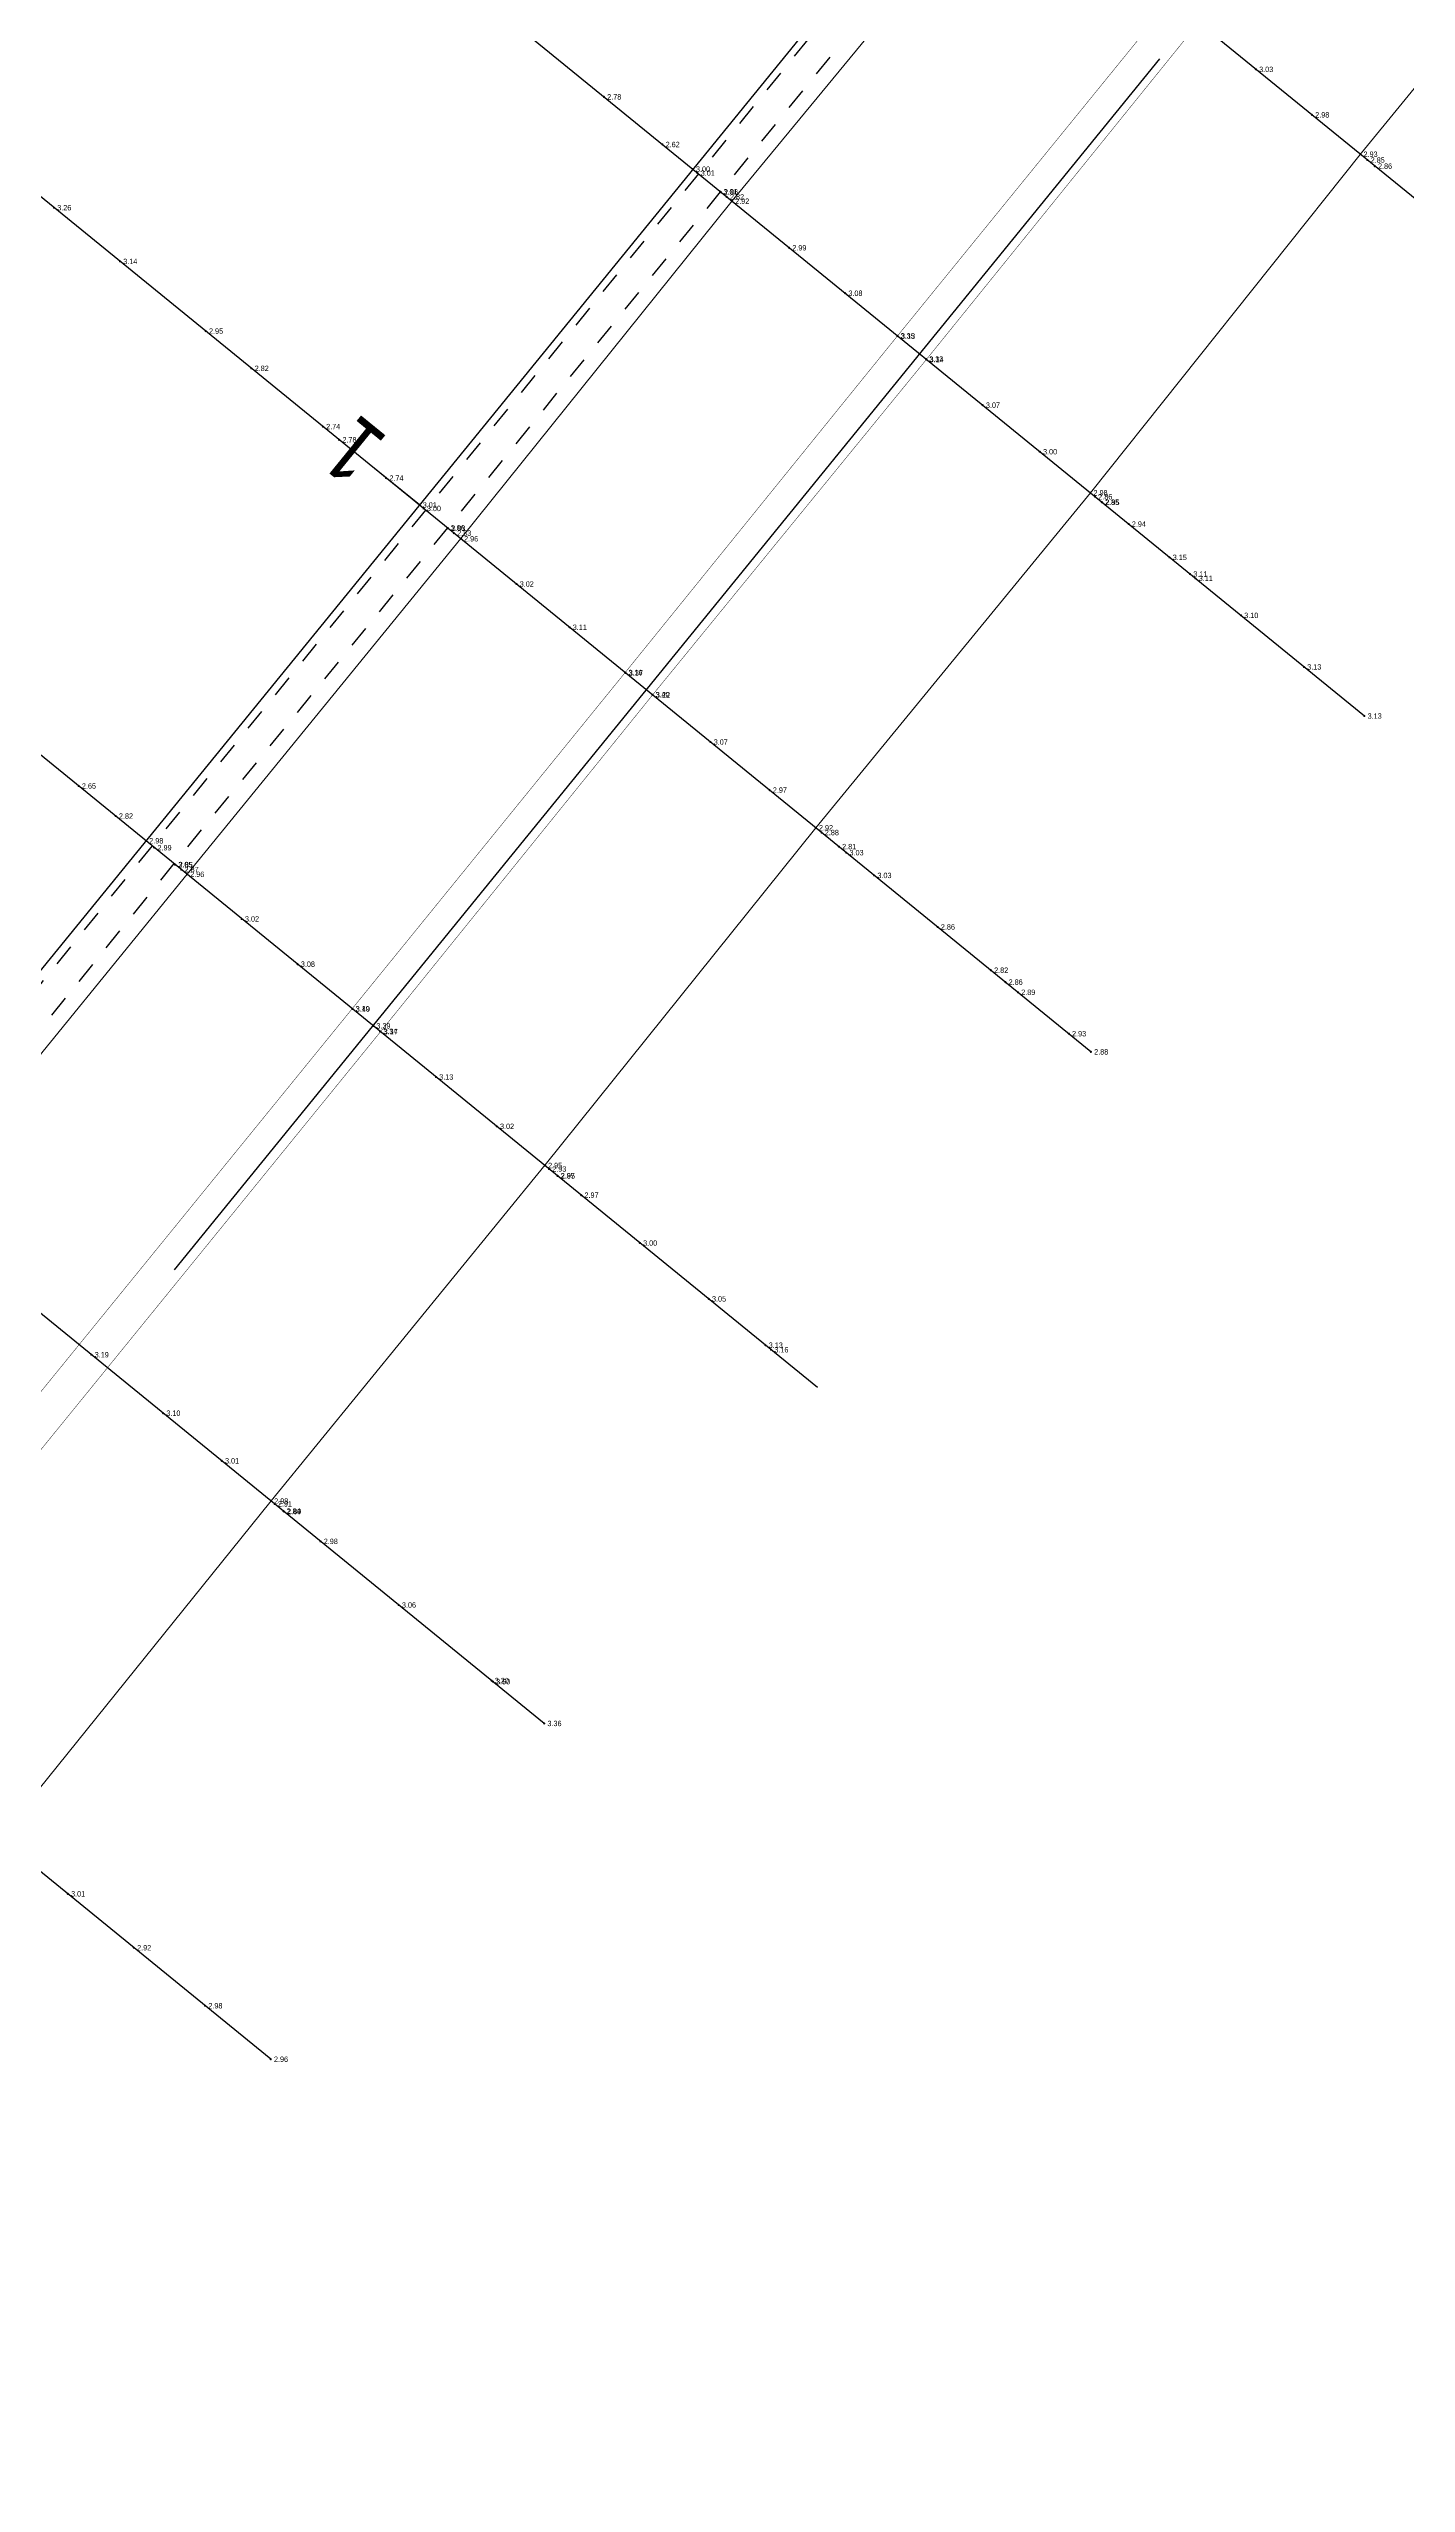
# Model space of a CAD drawing. Header units: metres. Extents: x 570700 to 571606, y 785277 to 786024.
# Drawn here: x 571132.4 to 571195.1, y 785757.1 to 785869.5 of the extents above; entities that cross this region are included whole.
import ezdxf
from ezdxf.enums import TextEntityAlignment as Align

# ---------------------------------------------------------------- set-up
doc = ezdxf.new("R2010")
doc.units = ezdxf.units.M
doc.linetypes.add('X37', pattern=[13, 5, -8])
doc.linetypes.add('X6', pattern=[2, 1, -1])
doc.layers.get('0').update_dxf_attribs({"linetype": 'CONTINUOUS'})
for name, color, linetype in [('DLSS', 4, 'CONTINUOUS'), ('dmx', 7, 'CONTINUOUS'), ('GCD-散点', 1, 'CONTINUOUS'), ('JMD', 6, 'CONTINUOUS'), ('桩号_D3', 2, 'CONTINUOUS'), ('道路中线_D3', 7, 'CONTINUOUS')]:
    doc.layers.add(name, color=color, linetype=linetype)
doc.styles.add('EICAD', font='arial.ttf', dxfattribs={"width": 0.8, "height": 2})
doc.linetypes.add('444', pattern='A,4.5,[145,Aaa.SHX,S=1,R=0,X=0,Y=1],4.5,-0.5,[146,Aaa.SHX,S=1,R=0,X=0,Y=0],-0.5', length=10)

# ---------------------------------------------------------------- blocks, each defined once
blk = doc.blocks.new('GC200')
at = {"linetype": 'Continuous', "const_width": 0.2, "flags": 128}
blk.add_lwpolyline([(-0.1, 0, 1), (0.1, 0, 1)], format="xyb", close=True, dxfattribs=at)

msp = doc.modelspace()

# ---------------------------------------------------------------- linework, layer by layer
at = {"layer": 'DLSS', "linetype": 'Continuous', "lineweight": 13, "elevation": 3.03, "flags": 128}
msp.add_lwpolyline([(571088.35, 785769.53), (571100.99, 785784.86), (571113.42, 785800.49), (571126.2, 785815.87), (571138.84, 785831.4), (571151.48, 785846.9), (571164.01, 785862.49), (571176.73, 785877.92), (571189.29, 785893.46), (571201.9, 785908.99), (571214.49, 785924.54), (571227.07, 785940.08), (571239.63, 785955.65), (571264.87, 785986.69)], dxfattribs=at)
at = {"layer": 'DLSS', "linetype": 'X37', "const_width": 0.02, "flags": 128}
for points, elevation in [([(571272.23, 785980.69), (571234.73, 785933.85), (571222.17, 785918.29), (571209.45, 785902.87), (571196.88, 785887.3), (571171.64, 785856.25), (571159.07, 785840.71), (571146.47, 785825.19), (571121.23, 785794.14), (571108.58, 785778.7), (571096.56, 785763.72)], 3.11), ([(571097.88, 785762.8), (571109.96, 785777.59), (571122.55, 785793.08), (571147.78, 785824.13), (571160.34, 785839.68), (571172.95, 785855.13), (571198.12, 785886.28), (571210.8, 785901.74), (571223.42, 785917.26), (571236.03, 785932.8), (571273.95, 785979.29)], 3.19)]:
    msp.add_lwpolyline(points, dxfattribs=dict(at, elevation=elevation))
at = {"layer": 'DLSS', "linetype": 'Continuous', "lineweight": 0, "elevation": 3.09, "flags": 128}
msp.add_lwpolyline([(571106.02, 785757.07), (571117.57, 785771.47), (571130.15, 785786.86), (571142.72, 785802.45), (571155.38, 785817.97), (571167.87, 785833.54), (571180.56, 785849.01), (571193.08, 785864.71), (571205.67, 785880.11), (571218.4, 785895.62), (571230.94, 785911.22), (571243.64, 785926.6), (571256.12, 785942.17), (571281.22, 785973.27)], dxfattribs=at)
at = {"layer": 'DLSS', "linetype": 'X6', "elevation": 3.03, "flags": 128}
for points in [[(571238.15, 785956.86), (571225.5, 785941.36), (571212.93, 785925.8), (571200.24, 785910.34), (571187.72, 785894.74), (571175.08, 785879.26), (571162.45, 785863.74), (571149.86, 785848.22), (571137.22, 785832.71), (571124.66, 785817.14), (571112.08, 785801.62), (571099.42, 785786.12), (571086.81, 785770.71)], [(571239.16, 785956.04), (571226.51, 785940.54), (571213.94, 785924.98), (571201.25, 785909.52), (571188.73, 785893.92), (571176.09, 785878.44), (571163.46, 785862.92), (571150.87, 785847.4), (571138.23, 785831.89), (571125.67, 785816.32), (571113.09, 785800.8), (571100.43, 785785.3), (571087.82, 785769.89)]]:
    msp.add_lwpolyline(points, dxfattribs=at)
at = {"layer": 'dmx'}
for p, q in [((571205.84, 785854.21), (571151.55, 785898.41)), ((571193.21, 785838.7), (571138.93, 785882.9)), ((571180.58, 785823.19), (571126.3, 785867.39)), ((571167.96, 785807.68), (571113.67, 785851.88)), ((571155.33, 785792.17), (571101.05, 785836.37)), ((571142.7, 785776.66), (571088.42, 785820.86))]:
    msp.add_line(p, q, dxfattribs=at)
at = {"layer": 'JMD', "linetype": '444', "flags": 128}
msp.add_lwpolyline([(571138.26, 785813.12), (571183.77, 785869.06)], dxfattribs=at)
at = {"layer": '桩号_D3', "linetype": 'Continuous'}
msp.add_lwpolyline([(571149.57, 785848.45), (571147.24, 785850.34)], dxfattribs=at)
msp.add_lwpolyline([(571149.57, 785848.45), (571147.24, 785850.34)], dxfattribs=at)
at = {"layer": '道路中线_D3', "color": 4}
for p in [(571263.21, 785988.03), (571212.7, 785925.99)]:
    msp.add_line(p, (571102.58, 785790.74), dxfattribs=at)

# ---------------------------------------------------------------- block references
at = {"layer": 'GCD-散点'}
ref = msp.add_blockref('GC200', (571188.2, 785868.57, 3.03), dxfattribs=dict(at, xscale=0.25, yscale=0.25, zscale=0.25))
ref.add_attrib('height', '3.03', dxfattribs={"height": 0.25, "style": 'EICAD', "width": 0.8}).set_placement((571188.35, 785868.57, 3.03), align=Align.MIDDLE_LEFT)
ref = msp.add_blockref('GC200', (571158.09, 785867.3, 2.78), dxfattribs=dict(at, xscale=0.25, yscale=0.25, zscale=0.25))
ref.add_attrib('height', '2.78', dxfattribs={"height": 0.25, "style": 'EICAD', "width": 0.8}).set_placement((571158.24, 785867.3, 2.78), align=Align.MIDDLE_LEFT)
ref = msp.add_blockref('GC200', (571190.79, 785866.47, 2.98), dxfattribs=dict(at, xscale=0.25, yscale=0.25, zscale=0.25))
ref.add_attrib('height', '2.98', dxfattribs={"height": 0.25, "style": 'EICAD', "width": 0.8}).set_placement((571190.94, 785866.47, 2.98), align=Align.MIDDLE_LEFT)
ref = msp.add_blockref('GC200', (571160.79, 785865.1, 2.62), dxfattribs=dict(at, xscale=0.25, yscale=0.25, zscale=0.25))
ref.add_attrib('height', '2.62', dxfattribs={"height": 0.25, "style": 'EICAD', "width": 0.8}).set_placement((571160.94, 785865.1, 2.62), align=Align.MIDDLE_LEFT)
ref = msp.add_blockref('GC200', (571162.19, 785863.96, 3), dxfattribs=dict(at, xscale=0.25, yscale=0.25, zscale=0.25))
ref.add_attrib('height', '3.00', dxfattribs={"height": 0.25, "style": 'EICAD', "width": 0.8}).set_placement((571162.34, 785863.96), align=Align.MIDDLE_LEFT)
ref = msp.add_blockref('GC200', (571162.41, 785863.78, 3.01), dxfattribs=dict(at, xscale=0.25, yscale=0.25, zscale=0.25))
ref.add_attrib('height', '3.01', dxfattribs={"height": 0.25, "style": 'EICAD', "width": 0.8}).set_placement((571162.56, 785863.78, 3.01), align=Align.MIDDLE_LEFT)
ref = msp.add_blockref('GC200', (571193.02, 785864.65, 2.93), dxfattribs=dict(at, xscale=0.25, yscale=0.25, zscale=0.25))
ref.add_attrib('height', '2.93', dxfattribs={"height": 0.25, "style": 'EICAD', "width": 0.8}).set_placement((571193.17, 785864.65, 2.93), align=Align.MIDDLE_LEFT)
ref = msp.add_blockref('GC200', (571193.35, 785864.38, 2.85), dxfattribs=dict(at, xscale=0.25, yscale=0.25, zscale=0.25))
ref.add_attrib('height', '2.85', dxfattribs={"height": 0.25, "style": 'EICAD', "width": 0.8}).set_placement((571193.5, 785864.38, 2.85), align=Align.MIDDLE_LEFT)
ref = msp.add_blockref('GC200', (571193.69, 785864.1, 2.86), dxfattribs=dict(at, xscale=0.25, yscale=0.25, zscale=0.25))
ref.add_attrib('height', '2.86', dxfattribs={"height": 0.25, "style": 'EICAD', "width": 0.8}).set_placement((571193.84, 785864.1, 2.86), align=Align.MIDDLE_LEFT)
ref = msp.add_blockref('GC200', (571163.46, 785862.92, 3.01), dxfattribs=dict(at, xscale=0.25, yscale=0.25, zscale=0.25))
ref.add_attrib('height', '3.01', dxfattribs={"height": 0.25, "style": 'EICAD', "width": 0.8}).set_placement((571163.61, 785862.92, 3.01), align=Align.MIDDLE_LEFT)
ref = msp.add_blockref('GC200', (571163.49, 785862.9, 2.85), dxfattribs=dict(at, xscale=0.25, yscale=0.25, zscale=0.25))
ref.add_attrib('height', '2.86', dxfattribs={"height": 0.25, "style": 'EICAD', "width": 0.8}).set_placement((571163.64, 785862.9, 2.85), align=Align.MIDDLE_LEFT)
ref = msp.add_blockref('GC200', (571163.76, 785862.68, 2.82), dxfattribs=dict(at, xscale=0.25, yscale=0.25, zscale=0.25))
ref.add_attrib('height', '2.82', dxfattribs={"height": 0.25, "style": 'EICAD', "width": 0.8}).set_placement((571163.91, 785862.68, 2.82), align=Align.MIDDLE_LEFT)
ref = msp.add_blockref('GC200', (571132.69, 785862.18, 3.26), dxfattribs=dict(at, xscale=0.25, yscale=0.25, zscale=0.25))
ref.add_attrib('height', '3.26', dxfattribs={"height": 0.25, "style": 'EICAD', "width": 0.8}).set_placement((571132.84, 785862.18, 3.26), align=Align.MIDDLE_LEFT)
ref = msp.add_blockref('GC200', (571164, 785862.48, 2.92), dxfattribs=dict(at, xscale=0.25, yscale=0.25, zscale=0.25))
ref.add_attrib('height', '2.92', dxfattribs={"height": 0.25, "style": 'EICAD', "width": 0.8}).set_placement((571164.15, 785862.48, 2.92), align=Align.MIDDLE_LEFT)
ref = msp.add_blockref('GC200', (571135.74, 785859.7, 3.14), dxfattribs=dict(at, xscale=0.25, yscale=0.25, zscale=0.25))
ref.add_attrib('height', '3.14', dxfattribs={"height": 0.25, "style": 'EICAD', "width": 0.8}).set_placement((571135.89, 785859.7, 3.14), align=Align.MIDDLE_LEFT)
ref = msp.add_blockref('GC200', (571166.64, 785860.33, 2.99), dxfattribs=dict(at, xscale=0.25, yscale=0.25, zscale=0.25))
ref.add_attrib('height', '2.99', dxfattribs={"height": 0.25, "style": 'EICAD', "width": 0.8}).set_placement((571166.79, 785860.33, 2.99), align=Align.MIDDLE_LEFT)
ref = msp.add_blockref('GC200', (571169.23, 785858.23, 3.08), dxfattribs=dict(at, xscale=0.25, yscale=0.25, zscale=0.25))
ref.add_attrib('height', '3.08', dxfattribs={"height": 0.25, "style": 'EICAD', "width": 0.8}).set_placement((571169.38, 785858.23, 3.08), align=Align.MIDDLE_LEFT)
ref = msp.add_blockref('GC200', (571139.7, 785856.48, 2.95), dxfattribs=dict(at, xscale=0.25, yscale=0.25, zscale=0.25))
ref.add_attrib('height', '2.95', dxfattribs={"height": 0.25, "style": 'EICAD', "width": 0.8}).set_placement((571139.85, 785856.48, 2.95), align=Align.MIDDLE_LEFT)
ref = msp.add_blockref('GC200', (571171.64, 785856.26, 3.35), dxfattribs=dict(at, xscale=0.25, yscale=0.25, zscale=0.25))
ref.add_attrib('height', '3.35', dxfattribs={"height": 0.25, "style": 'EICAD', "width": 0.8}).set_placement((571171.79, 785856.26, 3.35), align=Align.MIDDLE_LEFT)
ref = msp.add_blockref('GC200', (571171.66, 785856.25, 3.13), dxfattribs=dict(at, xscale=0.25, yscale=0.25, zscale=0.25))
ref.add_attrib('height', '3.13', dxfattribs={"height": 0.25, "style": 'EICAD', "width": 0.8}).set_placement((571171.81, 785856.25), align=Align.MIDDLE_LEFT)
ref = msp.add_blockref('GC200', (571172.96, 785855.19, 3.33), dxfattribs=dict(at, xscale=0.25, yscale=0.25, zscale=0.25))
ref.add_attrib('height', '3.33', dxfattribs={"height": 0.25, "style": 'EICAD', "width": 0.8}).set_placement((571173.11, 785855.19), align=Align.MIDDLE_LEFT)
ref = msp.add_blockref('GC200', (571172.98, 785855.17, 3.14), dxfattribs=dict(at, xscale=0.25, yscale=0.25, zscale=0.25))
ref.add_attrib('height', '3.14', dxfattribs={"height": 0.25, "style": 'EICAD', "width": 0.8}).set_placement((571173.13, 785855.17, 3.14), align=Align.MIDDLE_LEFT)
ref = msp.add_blockref('GC200', (571141.81, 785854.76, 2.82), dxfattribs=dict(at, xscale=0.25, yscale=0.25, zscale=0.25))
ref.add_attrib('height', '2.82', dxfattribs={"height": 0.25, "style": 'EICAD', "width": 0.8}).set_placement((571141.96, 785854.76, 2.82), align=Align.MIDDLE_LEFT)
ref = msp.add_blockref('GC200', (571175.58, 785853.06, 3.07), dxfattribs=dict(at, xscale=0.25, yscale=0.25, zscale=0.25))
ref.add_attrib('height', '3.07', dxfattribs={"height": 0.25, "style": 'EICAD', "width": 0.8}).set_placement((571175.73, 785853.06, 3.07), align=Align.MIDDLE_LEFT)
ref = msp.add_blockref('GC200', (571145.11, 785852.07, 2.74), dxfattribs=dict(at, xscale=0.25, yscale=0.25, zscale=0.25))
ref.add_attrib('height', '2.74', dxfattribs={"height": 0.25, "style": 'EICAD', "width": 0.8}).set_placement((571145.26, 785852.07, 2.74), align=Align.MIDDLE_LEFT)
ref = msp.add_blockref('GC200', (571145.86, 785851.46, 2.78), dxfattribs=dict(at, xscale=0.25, yscale=0.25, zscale=0.25))
ref.add_attrib('height', '2.78', dxfattribs={"height": 0.25, "style": 'EICAD', "width": 0.8}).set_placement((571146.01, 785851.46, 2.78), align=Align.MIDDLE_LEFT)
ref = msp.add_blockref('GC200', (571178.22, 785850.91, 3), dxfattribs=dict(at, xscale=0.25, yscale=0.25, zscale=0.25))
ref.add_attrib('height', '3.00', dxfattribs={"height": 0.25, "style": 'EICAD', "width": 0.8}).set_placement((571178.37, 785850.91, 3), align=Align.MIDDLE_LEFT)
ref = msp.add_blockref('GC200', (571148.03, 785849.69, 2.74), dxfattribs=dict(at, xscale=0.25, yscale=0.25, zscale=0.25))
ref.add_attrib('height', '2.74', dxfattribs={"height": 0.25, "style": 'EICAD', "width": 0.8}).set_placement((571148.18, 785849.69, 2.74), align=Align.MIDDLE_LEFT)
ref = msp.add_blockref('GC200', (571149.57, 785848.45, 3.01), dxfattribs=dict(at, xscale=0.25, yscale=0.25, zscale=0.25))
ref.add_attrib('height', '3.01', dxfattribs={"height": 0.25, "style": 'EICAD', "width": 0.8}).set_placement((571149.72, 785848.45), align=Align.MIDDLE_LEFT)
ref = msp.add_blockref('GC200', (571149.76, 785848.29, 3), dxfattribs=dict(at, xscale=0.25, yscale=0.25, zscale=0.25))
ref.add_attrib('height', '3.00', dxfattribs={"height": 0.25, "style": 'EICAD', "width": 0.8}).set_placement((571149.91, 785848.29, 3), align=Align.MIDDLE_LEFT)
ref = msp.add_blockref('GC200', (571180.55, 785849.01, 2.98), dxfattribs=dict(at, xscale=0.25, yscale=0.25, zscale=0.25))
ref.add_attrib('height', '2.98', dxfattribs={"height": 0.25, "style": 'EICAD', "width": 0.8}).set_placement((571180.7, 785849.01, 2.98), align=Align.MIDDLE_LEFT)
ref = msp.add_blockref('GC200', (571180.77, 785848.83, 2.85), dxfattribs=dict(at, xscale=0.25, yscale=0.25, zscale=0.25))
ref.add_attrib('height', '2.86', dxfattribs={"height": 0.25, "style": 'EICAD', "width": 0.8}).set_placement((571180.92, 785848.83, 2.85), align=Align.MIDDLE_LEFT)
ref = msp.add_blockref('GC200', (571181.08, 785848.58, 2.85), dxfattribs=dict(at, xscale=0.25, yscale=0.25, zscale=0.25))
ref.add_attrib('height', '2.85', dxfattribs={"height": 0.25, "style": 'EICAD', "width": 0.8}).set_placement((571181.23, 785848.58, 2.85), align=Align.MIDDLE_LEFT)
ref = msp.add_blockref('GC200', (571181.1, 785848.57, 2.95), dxfattribs=dict(at, xscale=0.25, yscale=0.25, zscale=0.25))
ref.add_attrib('height', '2.95', dxfattribs={"height": 0.25, "style": 'EICAD', "width": 0.8}).set_placement((571181.25, 785848.57), align=Align.MIDDLE_LEFT)
ref = msp.add_blockref('GC200', (571150.86, 785847.39, 3.06), dxfattribs=dict(at, xscale=0.25, yscale=0.25, zscale=0.25))
ref.add_attrib('height', '3.06', dxfattribs={"height": 0.25, "style": 'EICAD', "width": 0.8}).set_placement((571151.01, 785847.39, 3.06), align=Align.MIDDLE_LEFT)
ref = msp.add_blockref('GC200', (571150.89, 785847.37, 2.83), dxfattribs=dict(at, xscale=0.25, yscale=0.25, zscale=0.25))
ref.add_attrib('height', '2.83', dxfattribs={"height": 0.25, "style": 'EICAD', "width": 0.8}).set_placement((571151.04, 785847.37), align=Align.MIDDLE_LEFT)
ref = msp.add_blockref('GC200', (571151.16, 785847.15, 2.83), dxfattribs=dict(at, xscale=0.25, yscale=0.25, zscale=0.25))
ref.add_attrib('height', '2.83', dxfattribs={"height": 0.25, "style": 'EICAD', "width": 0.8}).set_placement((571151.31, 785847.15, 2.83), align=Align.MIDDLE_LEFT)
ref = msp.add_blockref('GC200', (571182.32, 785847.57, 2.94), dxfattribs=dict(at, xscale=0.25, yscale=0.25, zscale=0.25))
ref.add_attrib('height', '2.94', dxfattribs={"height": 0.25, "style": 'EICAD', "width": 0.8}).set_placement((571182.47, 785847.57, 2.94), align=Align.MIDDLE_LEFT)
ref = msp.add_blockref('GC200', (571151.48, 785846.89, 2.96), dxfattribs=dict(at, xscale=0.25, yscale=0.25, zscale=0.25))
ref.add_attrib('height', '2.96', dxfattribs={"height": 0.25, "style": 'EICAD', "width": 0.8}).set_placement((571151.63, 785846.89, 2.96), align=Align.MIDDLE_LEFT)
ref = msp.add_blockref('GC200', (571184.21, 785846.03, 3.15), dxfattribs=dict(at, xscale=0.25, yscale=0.25, zscale=0.25))
ref.add_attrib('height', '3.15', dxfattribs={"height": 0.25, "style": 'EICAD', "width": 0.8}).set_placement((571184.36, 785846.03, 3.15), align=Align.MIDDLE_LEFT)
ref = msp.add_blockref('GC200', (571154.05, 785844.8, 3.02), dxfattribs=dict(at, xscale=0.25, yscale=0.25, zscale=0.25))
ref.add_attrib('height', '3.02', dxfattribs={"height": 0.25, "style": 'EICAD', "width": 0.8}).set_placement((571154.2, 785844.8, 3.02), align=Align.MIDDLE_LEFT)
ref = msp.add_blockref('GC200', (571185.16, 785845.26, 3.11), dxfattribs=dict(at, xscale=0.25, yscale=0.25, zscale=0.25))
ref.add_attrib('height', '3.11', dxfattribs={"height": 0.25, "style": 'EICAD', "width": 0.8}).set_placement((571185.31, 785845.26, 3.11), align=Align.MIDDLE_LEFT)
ref = msp.add_blockref('GC200', (571185.41, 785845.06, 3.11), dxfattribs=dict(at, xscale=0.25, yscale=0.25, zscale=0.25))
ref.add_attrib('height', '3.11', dxfattribs={"height": 0.25, "style": 'EICAD', "width": 0.8}).set_placement((571185.56, 785845.06, 3.11), align=Align.MIDDLE_LEFT)
ref = msp.add_blockref('GC200', (571156.5, 785842.8, 3.11), dxfattribs=dict(at, xscale=0.25, yscale=0.25, zscale=0.25))
ref.add_attrib('height', '3.11', dxfattribs={"height": 0.25, "style": 'EICAD', "width": 0.8}).set_placement((571156.65, 785842.8, 3.11), align=Align.MIDDLE_LEFT)
ref = msp.add_blockref('GC200', (571187.51, 785843.35, 3.1), dxfattribs=dict(at, xscale=0.25, yscale=0.25, zscale=0.25))
ref.add_attrib('height', '3.10', dxfattribs={"height": 0.25, "style": 'EICAD', "width": 0.8}).set_placement((571187.66, 785843.35, 3.1), align=Align.MIDDLE_LEFT)
ref = msp.add_blockref('GC200', (571159.07, 785840.71, 3.16), dxfattribs=dict(at, xscale=0.25, yscale=0.25, zscale=0.25))
ref.add_attrib('height', '3.16', dxfattribs={"height": 0.25, "style": 'EICAD', "width": 0.8}).set_placement((571159.22, 785840.71), align=Align.MIDDLE_LEFT)
ref = msp.add_blockref('GC200', (571159.09, 785840.69, 3.37), dxfattribs=dict(at, xscale=0.25, yscale=0.25, zscale=0.25))
ref.add_attrib('height', '3.37', dxfattribs={"height": 0.25, "style": 'EICAD', "width": 0.8}).set_placement((571159.24, 785840.69), align=Align.MIDDLE_LEFT)
ref = msp.add_blockref('GC200', (571190.42, 785840.97, 3.13), dxfattribs=dict(at, xscale=0.25, yscale=0.25, zscale=0.25))
ref.add_attrib('height', '3.13', dxfattribs={"height": 0.25, "style": 'EICAD', "width": 0.8}).set_placement((571190.57, 785840.97, 3.13), align=Align.MIDDLE_LEFT)
ref = msp.add_blockref('GC200', (571160.32, 785839.69, 3.4), dxfattribs=dict(at, xscale=0.25, yscale=0.25, zscale=0.25))
ref.add_attrib('height', '3.40', dxfattribs={"height": 0.25, "style": 'EICAD', "width": 0.8}).set_placement((571160.47, 785839.69, 3.22), align=Align.MIDDLE_LEFT)
ref = msp.add_blockref('GC200', (571160.34, 785839.68, 3.22), dxfattribs=dict(at, xscale=0.25, yscale=0.25, zscale=0.25))
ref.add_attrib('height', '3.22', dxfattribs={"height": 0.25, "style": 'EICAD', "width": 0.8}).set_placement((571160.49, 785839.68), align=Align.MIDDLE_LEFT)
ref = msp.add_blockref('GC200', (571193.21, 785838.7, 3.13), dxfattribs=dict(at, xscale=0.25, yscale=0.25, zscale=0.25))
ref.add_attrib('height', '3.13', dxfattribs={"height": 0.25, "style": 'EICAD', "width": 0.8}).set_placement((571193.36, 785838.7), align=Align.MIDDLE_LEFT)
ref = msp.add_blockref('GC200', (571163.01, 785837.5, 3.07), dxfattribs=dict(at, xscale=0.25, yscale=0.25, zscale=0.25))
ref.add_attrib('height', '3.07', dxfattribs={"height": 0.25, "style": 'EICAD', "width": 0.8}).set_placement((571163.16, 785837.5, 3.07), align=Align.MIDDLE_LEFT)
ref = msp.add_blockref('GC200', (571133.83, 785835.47, 2.65), dxfattribs=dict(at, xscale=0.25, yscale=0.25, zscale=0.25))
ref.add_attrib('height', '2.65', dxfattribs={"height": 0.25, "style": 'EICAD', "width": 0.8}).set_placement((571133.98, 785835.47, 2.65), align=Align.MIDDLE_LEFT)
ref = msp.add_blockref('GC200', (571165.74, 785835.28, 2.97), dxfattribs=dict(at, xscale=0.25, yscale=0.25, zscale=0.25))
ref.add_attrib('height', '2.97', dxfattribs={"height": 0.25, "style": 'EICAD', "width": 0.8}).set_placement((571165.89, 785835.28, 2.97), align=Align.MIDDLE_LEFT)
ref = msp.add_blockref('GC200', (571135.54, 785834.08, 2.82), dxfattribs=dict(at, xscale=0.25, yscale=0.25, zscale=0.25))
ref.add_attrib('height', '2.82', dxfattribs={"height": 0.25, "style": 'EICAD', "width": 0.8}).set_placement((571135.69, 785834.08, 2.82), align=Align.MIDDLE_LEFT)
ref = msp.add_blockref('GC200', (571167.87, 785833.54, 2.92), dxfattribs=dict(at, xscale=0.25, yscale=0.25, zscale=0.25))
ref.add_attrib('height', '2.92', dxfattribs={"height": 0.25, "style": 'EICAD', "width": 0.8}).set_placement((571168.02, 785833.54, 2.92), align=Align.MIDDLE_LEFT)
ref = msp.add_blockref('GC200', (571136.94, 785832.94, 2.98), dxfattribs=dict(at, xscale=0.25, yscale=0.25, zscale=0.25))
ref.add_attrib('height', '2.98', dxfattribs={"height": 0.25, "style": 'EICAD', "width": 0.8}).set_placement((571137.09, 785832.94, 2.98), align=Align.MIDDLE_LEFT)
ref = msp.add_blockref('GC200', (571137.32, 785832.62, 2.99), dxfattribs=dict(at, xscale=0.25, yscale=0.25, zscale=0.25))
ref.add_attrib('height', '2.99', dxfattribs={"height": 0.25, "style": 'EICAD', "width": 0.8}).set_placement((571137.47, 785832.62, 2.99), align=Align.MIDDLE_LEFT)
ref = msp.add_blockref('GC200', (571168.14, 785833.32, 2.88), dxfattribs=dict(at, xscale=0.25, yscale=0.25, zscale=0.25))
ref.add_attrib('height', '2.88', dxfattribs={"height": 0.25, "style": 'EICAD', "width": 0.8}).set_placement((571168.29, 785833.32, 2.88), align=Align.MIDDLE_LEFT)
ref = msp.add_blockref('GC200', (571168.94, 785832.67, 2.81), dxfattribs=dict(at, xscale=0.25, yscale=0.25, zscale=0.25))
ref.add_attrib('height', '2.81', dxfattribs={"height": 0.25, "style": 'EICAD', "width": 0.8}).set_placement((571169.09, 785832.67, 2.81), align=Align.MIDDLE_LEFT)
ref = msp.add_blockref('GC200', (571169.28, 785832.39, 3.03), dxfattribs=dict(at, xscale=0.25, yscale=0.25, zscale=0.25))
ref.add_attrib('height', '3.03', dxfattribs={"height": 0.25, "style": 'EICAD', "width": 0.8}).set_placement((571169.43, 785832.39, 3.03), align=Align.MIDDLE_LEFT)
ref = msp.add_blockref('GC200', (571138.28, 785831.84, 3.05), dxfattribs=dict(at, xscale=0.25, yscale=0.25, zscale=0.25))
ref.add_attrib('height', '3.05', dxfattribs={"height": 0.25, "style": 'EICAD', "width": 0.8}).set_placement((571138.43, 785831.84), align=Align.MIDDLE_LEFT)
ref = msp.add_blockref('GC200', (571138.3, 785831.83, 2.85), dxfattribs=dict(at, xscale=0.25, yscale=0.25, zscale=0.25))
ref.add_attrib('height', '2.85', dxfattribs={"height": 0.25, "style": 'EICAD', "width": 0.8}).set_placement((571138.45, 785831.83), align=Align.MIDDLE_LEFT)
ref = msp.add_blockref('GC200', (571138.57, 785831.61, 2.87), dxfattribs=dict(at, xscale=0.25, yscale=0.25, zscale=0.25))
ref.add_attrib('height', '2.87', dxfattribs={"height": 0.25, "style": 'EICAD', "width": 0.8}).set_placement((571138.72, 785831.61, 2.87), align=Align.MIDDLE_LEFT)
ref = msp.add_blockref('GC200', (571138.83, 785831.39, 2.96), dxfattribs=dict(at, xscale=0.25, yscale=0.25, zscale=0.25))
ref.add_attrib('height', '2.96', dxfattribs={"height": 0.25, "style": 'EICAD', "width": 0.8}).set_placement((571138.98, 785831.39, 2.96), align=Align.MIDDLE_LEFT)
ref = msp.add_blockref('GC200', (571170.57, 785831.34, 3.03), dxfattribs=dict(at, xscale=0.25, yscale=0.25, zscale=0.25))
ref.add_attrib('height', '3.03', dxfattribs={"height": 0.25, "style": 'EICAD', "width": 0.8}).set_placement((571170.72, 785831.34, 3.03), align=Align.MIDDLE_LEFT)
ref = msp.add_blockref('GC200', (571141.36, 785829.33, 3.02), dxfattribs=dict(at, xscale=0.25, yscale=0.25, zscale=0.25))
ref.add_attrib('height', '3.02', dxfattribs={"height": 0.25, "style": 'EICAD', "width": 0.8}).set_placement((571141.51, 785829.33, 3.02), align=Align.MIDDLE_LEFT)
ref = msp.add_blockref('GC200', (571173.5, 785828.96, 2.86), dxfattribs=dict(at, xscale=0.25, yscale=0.25, zscale=0.25))
ref.add_attrib('height', '2.86', dxfattribs={"height": 0.25, "style": 'EICAD', "width": 0.8}).set_placement((571173.65, 785828.96, 2.86), align=Align.MIDDLE_LEFT)
ref = msp.add_blockref('GC200', (571143.94, 785827.24, 3.08), dxfattribs=dict(at, xscale=0.25, yscale=0.25, zscale=0.25))
ref.add_attrib('height', '3.08', dxfattribs={"height": 0.25, "style": 'EICAD', "width": 0.8}).set_placement((571144.09, 785827.24, 3.08), align=Align.MIDDLE_LEFT)
ref = msp.add_blockref('GC200', (571175.96, 785826.96, 2.82), dxfattribs=dict(at, xscale=0.25, yscale=0.25, zscale=0.25))
ref.add_attrib('height', '2.82', dxfattribs={"height": 0.25, "style": 'EICAD', "width": 0.8}).set_placement((571176.11, 785826.96, 2.82), align=Align.MIDDLE_LEFT)
ref = msp.add_blockref('GC200', (571176.63, 785826.41, 2.86), dxfattribs=dict(at, xscale=0.25, yscale=0.25, zscale=0.25))
ref.add_attrib('height', '2.86', dxfattribs={"height": 0.25, "style": 'EICAD', "width": 0.8}).set_placement((571176.78, 785826.41, 2.86), align=Align.MIDDLE_LEFT)
ref = msp.add_blockref('GC200', (571177.21, 785825.94, 2.89), dxfattribs=dict(at, xscale=0.25, yscale=0.25, zscale=0.25))
ref.add_attrib('height', '2.89', dxfattribs={"height": 0.25, "style": 'EICAD', "width": 0.8}).set_placement((571177.36, 785825.94, 2.89), align=Align.MIDDLE_LEFT)
ref = msp.add_blockref('GC200', (571146.47, 785825.18, 3.19), dxfattribs=dict(at, xscale=0.25, yscale=0.25, zscale=0.25))
ref.add_attrib('height', '3.19', dxfattribs={"height": 0.25, "style": 'EICAD', "width": 0.8}).set_placement((571146.62, 785825.18, 3.19), align=Align.MIDDLE_LEFT)
ref = msp.add_blockref('GC200', (571146.48, 785825.17, 3.4), dxfattribs=dict(at, xscale=0.25, yscale=0.25, zscale=0.25))
ref.add_attrib('height', '3.40', dxfattribs={"height": 0.25, "style": 'EICAD', "width": 0.8}).set_placement((571146.63, 785825.17), align=Align.MIDDLE_LEFT)
ref = msp.add_blockref('GC200', (571147.43, 785824.39, 3.39), dxfattribs=dict(at, xscale=0.25, yscale=0.25, zscale=0.25))
ref.add_attrib('height', '3.39', dxfattribs={"height": 0.25, "style": 'EICAD', "width": 0.8}).set_placement((571147.58, 785824.39, 3.39), align=Align.MIDDLE_LEFT)
ref = msp.add_blockref('GC200', (571147.75, 785824.14, 3.34), dxfattribs=dict(at, xscale=0.25, yscale=0.25, zscale=0.25))
ref.add_attrib('height', '3.34', dxfattribs={"height": 0.25, "style": 'EICAD', "width": 0.8}).set_placement((571147.9, 785824.14), align=Align.MIDDLE_LEFT)
ref = msp.add_blockref('GC200', (571147.77, 785824.12, 3.17), dxfattribs=dict(at, xscale=0.25, yscale=0.25, zscale=0.25))
ref.add_attrib('height', '3.17', dxfattribs={"height": 0.25, "style": 'EICAD', "width": 0.8}).set_placement((571147.92, 785824.12, 3.17), align=Align.MIDDLE_LEFT)
ref = msp.add_blockref('GC200', (571179.56, 785824.03, 2.93), dxfattribs=dict(at, xscale=0.25, yscale=0.25, zscale=0.25))
ref.add_attrib('height', '2.93', dxfattribs={"height": 0.25, "style": 'EICAD', "width": 0.8}).set_placement((571179.71, 785824.03, 2.93), align=Align.MIDDLE_LEFT)
ref = msp.add_blockref('GC200', (571180.58, 785823.19, 2.88), dxfattribs=dict(at, xscale=0.25, yscale=0.25, zscale=0.25))
ref.add_attrib('height', '2.88', dxfattribs={"height": 0.25, "style": 'EICAD', "width": 0.8}).set_placement((571180.73, 785823.19), align=Align.MIDDLE_LEFT)
ref = msp.add_blockref('GC200', (571150.33, 785822.03, 3.12), dxfattribs=dict(at, xscale=0.25, yscale=0.25, zscale=0.25))
ref.add_attrib('height', '3.13', dxfattribs={"height": 0.25, "style": 'EICAD', "width": 0.8}).set_placement((571150.48, 785822.03, 3.12), align=Align.MIDDLE_LEFT)
ref = msp.add_blockref('GC200', (571153.14, 785819.75, 3.02), dxfattribs=dict(at, xscale=0.25, yscale=0.25, zscale=0.25))
ref.add_attrib('height', '3.02', dxfattribs={"height": 0.25, "style": 'EICAD', "width": 0.8}).set_placement((571153.29, 785819.75, 3.02), align=Align.MIDDLE_LEFT)
ref = msp.add_blockref('GC200', (571155.36, 785817.94, 2.95), dxfattribs=dict(at, xscale=0.25, yscale=0.25, zscale=0.25))
ref.add_attrib('height', '2.95', dxfattribs={"height": 0.25, "style": 'EICAD', "width": 0.8}).set_placement((571155.51, 785817.94, 2.95), align=Align.MIDDLE_LEFT)
ref = msp.add_blockref('GC200', (571155.55, 785817.78, 2.93), dxfattribs=dict(at, xscale=0.25, yscale=0.25, zscale=0.25))
ref.add_attrib('height', '2.93', dxfattribs={"height": 0.25, "style": 'EICAD', "width": 0.8}).set_placement((571155.7, 785817.78, 2.93), align=Align.MIDDLE_LEFT)
ref = msp.add_blockref('GC200', (571155.94, 785817.47, 2.87), dxfattribs=dict(at, xscale=0.25, yscale=0.25, zscale=0.25))
ref.add_attrib('height', '2.87', dxfattribs={"height": 0.25, "style": 'EICAD', "width": 0.8}).set_placement((571156.09, 785817.47), align=Align.MIDDLE_LEFT)
ref = msp.add_blockref('GC200', (571155.95, 785817.46, 2.95), dxfattribs=dict(at, xscale=0.25, yscale=0.25, zscale=0.25))
ref.add_attrib('height', '2.95', dxfattribs={"height": 0.25, "style": 'EICAD', "width": 0.8}).set_placement((571156.1, 785817.46, 2.95), align=Align.MIDDLE_LEFT)
ref = msp.add_blockref('GC200', (571157.04, 785816.57, 2.97), dxfattribs=dict(at, xscale=0.25, yscale=0.25, zscale=0.25))
ref.add_attrib('height', '2.97', dxfattribs={"height": 0.25, "style": 'EICAD', "width": 0.8}).set_placement((571157.19, 785816.57, 2.97), align=Align.MIDDLE_LEFT)
ref = msp.add_blockref('GC200', (571159.75, 785814.36, 3), dxfattribs=dict(at, xscale=0.25, yscale=0.25, zscale=0.25))
ref.add_attrib('height', '3.00', dxfattribs={"height": 0.25, "style": 'EICAD', "width": 0.8}).set_placement((571159.9, 785814.36, 3), align=Align.MIDDLE_LEFT)
ref = msp.add_blockref('GC200', (571162.93, 785811.78, 3.05), dxfattribs=dict(at, xscale=0.25, yscale=0.25, zscale=0.25))
ref.add_attrib('height', '3.05', dxfattribs={"height": 0.25, "style": 'EICAD', "width": 0.8}).set_placement((571163.08, 785811.78, 3.05), align=Align.MIDDLE_LEFT)
ref = msp.add_blockref('GC200', (571134.42, 785809.2, 3.19), dxfattribs=dict(at, xscale=0.25, yscale=0.25, zscale=0.25))
ref.add_attrib('height', '3.19', dxfattribs={"height": 0.25, "style": 'EICAD', "width": 0.8}).set_placement((571134.57, 785809.2, 3.19), align=Align.MIDDLE_LEFT)
ref = msp.add_blockref('GC200', (571165.55, 785809.64, 3.13), dxfattribs=dict(at, xscale=0.25, yscale=0.25, zscale=0.25))
ref.add_attrib('height', '3.13', dxfattribs={"height": 0.25, "style": 'EICAD', "width": 0.8}).set_placement((571165.7, 785809.64, 3.13), align=Align.MIDDLE_LEFT)
ref = msp.add_blockref('GC200', (571165.81, 785809.43, 3.16), dxfattribs=dict(at, xscale=0.25, yscale=0.25, zscale=0.25))
ref.add_attrib('height', '3.16', dxfattribs={"height": 0.25, "style": 'EICAD', "width": 0.8}).set_placement((571165.96, 785809.43, 3.16), align=Align.MIDDLE_LEFT)
ref = msp.add_blockref('GC200', (571137.73, 785806.5, 3.1), dxfattribs=dict(at, xscale=0.25, yscale=0.25, zscale=0.25))
ref.add_attrib('height', '3.10', dxfattribs={"height": 0.25, "style": 'EICAD', "width": 0.8}).set_placement((571137.88, 785806.5, 3.1), align=Align.MIDDLE_LEFT)
ref = msp.add_blockref('GC200', (571140.44, 785804.3, 3.01), dxfattribs=dict(at, xscale=0.25, yscale=0.25, zscale=0.25))
ref.add_attrib('height', '3.01', dxfattribs={"height": 0.25, "style": 'EICAD', "width": 0.8}).set_placement((571140.59, 785804.3, 3.01), align=Align.MIDDLE_LEFT)
ref = msp.add_blockref('GC200', (571142.71, 785802.44, 2.98), dxfattribs=dict(at, xscale=0.25, yscale=0.25, zscale=0.25))
ref.add_attrib('height', '2.98', dxfattribs={"height": 0.25, "style": 'EICAD', "width": 0.8}).set_placement((571142.86, 785802.44, 2.98), align=Align.MIDDLE_LEFT)
ref = msp.add_blockref('GC200', (571142.88, 785802.31, 2.91), dxfattribs=dict(at, xscale=0.25, yscale=0.25, zscale=0.25))
ref.add_attrib('height', '2.91', dxfattribs={"height": 0.25, "style": 'EICAD', "width": 0.8}).set_placement((571143.03, 785802.31, 2.91), align=Align.MIDDLE_LEFT)
ref = msp.add_blockref('GC200', (571143.28, 785801.98, 2.84), dxfattribs=dict(at, xscale=0.25, yscale=0.25, zscale=0.25))
ref.add_attrib('height', '2.84', dxfattribs={"height": 0.25, "style": 'EICAD', "width": 0.8}).set_placement((571143.43, 785801.98, 2.84), align=Align.MIDDLE_LEFT)
ref = msp.add_blockref('GC200', (571143.31, 785801.96, 2.89), dxfattribs=dict(at, xscale=0.25, yscale=0.25, zscale=0.25))
ref.add_attrib('height', '2.89', dxfattribs={"height": 0.25, "style": 'EICAD', "width": 0.8}).set_placement((571143.46, 785801.96, 2.89), align=Align.MIDDLE_LEFT)
ref = msp.add_blockref('GC200', (571145, 785800.58, 2.98), dxfattribs=dict(at, xscale=0.25, yscale=0.25, zscale=0.25))
ref.add_attrib('height', '2.98', dxfattribs={"height": 0.25, "style": 'EICAD', "width": 0.8}).set_placement((571145.15, 785800.58, 2.98), align=Align.MIDDLE_LEFT)
ref = msp.add_blockref('GC200', (571148.61, 785797.64, 3.06), dxfattribs=dict(at, xscale=0.25, yscale=0.25, zscale=0.25))
ref.add_attrib('height', '3.06', dxfattribs={"height": 0.25, "style": 'EICAD', "width": 0.8}).set_placement((571148.76, 785797.64, 3.06), align=Align.MIDDLE_LEFT)
ref = msp.add_blockref('GC200', (571152.9, 785794.15, 3.19), dxfattribs=dict(at, xscale=0.25, yscale=0.25, zscale=0.25))
ref.add_attrib('height', '3.20', dxfattribs={"height": 0.25, "style": 'EICAD', "width": 0.8}).set_placement((571153.05, 785794.15, 3.19), align=Align.MIDDLE_LEFT)
ref = msp.add_blockref('GC200', (571152.96, 785794.1, 3.5), dxfattribs=dict(at, xscale=0.25, yscale=0.25, zscale=0.25))
ref.add_attrib('height', '3.50', dxfattribs={"height": 0.25, "style": 'EICAD', "width": 0.8}).set_placement((571153.11, 785794.1, 3.5), align=Align.MIDDLE_LEFT)
ref = msp.add_blockref('GC200', (571155.33, 785792.17, 3.36), dxfattribs=dict(at, xscale=0.25, yscale=0.25, zscale=0.25))
ref.add_attrib('height', '3.36', dxfattribs={"height": 0.25, "style": 'EICAD', "width": 0.8}).set_placement((571155.48, 785792.17), align=Align.MIDDLE_LEFT)
ref = msp.add_blockref('GC200', (571133.33, 785784.3, 3.01), dxfattribs=dict(at, xscale=0.25, yscale=0.25, zscale=0.25))
ref.add_attrib('height', '3.01', dxfattribs={"height": 0.25, "style": 'EICAD', "width": 0.8}).set_placement((571133.48, 785784.3), align=Align.MIDDLE_LEFT)
ref = msp.add_blockref('GC200', (571136.38, 785781.81, 2.92), dxfattribs=dict(at, xscale=0.25, yscale=0.25, zscale=0.25))
ref.add_attrib('height', '2.92', dxfattribs={"height": 0.25, "style": 'EICAD', "width": 0.8}).set_placement((571136.53, 785781.81), align=Align.MIDDLE_LEFT)
ref = msp.add_blockref('GC200', (571139.67, 785779.13, 2.98), dxfattribs=dict(at, xscale=0.25, yscale=0.25, zscale=0.25))
ref.add_attrib('height', '2.98', dxfattribs={"height": 0.25, "style": 'EICAD', "width": 0.8}).set_placement((571139.82, 785779.13), align=Align.MIDDLE_LEFT)
ref = msp.add_blockref('GC200', (571142.7, 785776.66, 2.96), dxfattribs=dict(at, xscale=0.25, yscale=0.25, zscale=0.25))
ref.add_attrib('height', '2.96', dxfattribs={"height": 0.25, "style": 'EICAD', "width": 0.8}).set_placement((571142.85, 785776.66), align=Align.MIDDLE_LEFT)

# ---------------------------------------------------------------- texts
at = {"layer": '桩号_D3', "style": 'EICAD', "width": 0.8}
msp.add_text('1', height=3, rotation=140.8497, dxfattribs=at).set_placement((571148.19, 785851.51))
msp.add_text('1', height=3, rotation=140.8497, dxfattribs=at).set_placement((571148.19, 785851.51))

doc.saveas('drawing.dxf')
